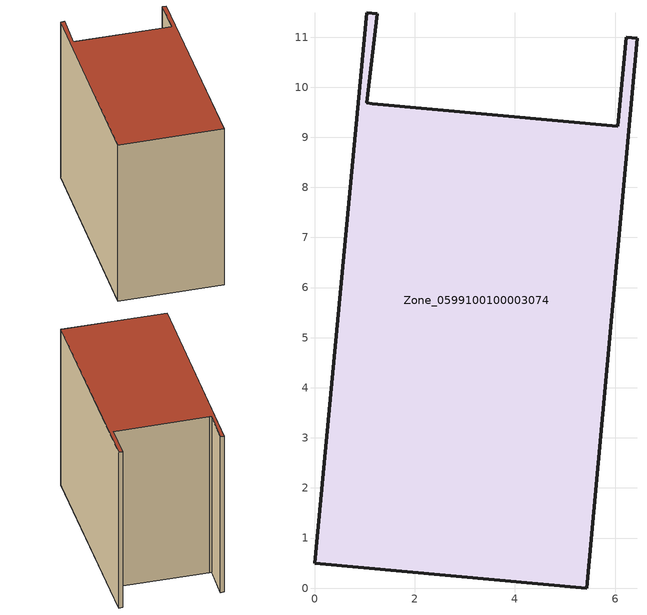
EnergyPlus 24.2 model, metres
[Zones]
Zone_0599100100003074
 floor ground (C_G): 1.04,11.48 1.25,11.47 1.05,9.69 1.15,9.67 6.06,9.22 6.23,11 6.44,10.98 5.44,0 0,0.49 z0
 wall outside (C_F): 5.44,0 6.44,10.98 6.23,11 6.06,9.22 1.15,9.67 1.05,9.69 1.25,11.47 1.04,11.48 0,0.49 5.44,0 z0:9.42
 roof outside (C_R): 1.25,11.47 1.04,11.48 0,0.49 5.44,0 6.44,10.98 6.23,11 6.06,9.22 1.15,9.67 1.05,9.69 z9.42
[BUILDING]
Pand.0599100100003074: North Axis=0; Terrain=City; Loads Convergence Tolerance Value=0.04; Temperature Convergence Tolerance Value=0.4; Solar Distribution=FullExterior; Maximum Number of Warmup Days=25; Minimum Number of Warmup Days=1
[Site:Location]
Rotterdam.The.Hague.AP_ZH_NLD Design_Conditions: Latitude=51.96; Longitude=4.45; Time Zone=1; Elevation=-4.5
[SITE:GROUNDTEMPERATURE:BUILDINGSURFACE]
18, 18, 18, 18, 18, 18, 18, 18, 18, 18, 18, 18
[MATERIAL] Thermal Absorptance=0.9; Solar Absorptance=0.7; Visible Absorptance=0.7
Name | Roughness | Thickness | Conductivity | Density | Specific Heat
G.TI.2006-2014 | MediumSmooth | 0.15 | 0.06 | 540 | 1210
F.TI.2006-2014 | Rough | 0.3 | 0.12 | 1920 | 840
R.TI.2006-2014 | MediumRough | 0.2 | 0.08 | 1500 | 1000
[CONSTRUCTION]
C_G: G.TI.2006-2014
C_F: F.TI.2006-2014
C_R: R.TI.2006-2014
[ZONE]
Zone_0599100100003074: Type=1; Multiplier=1; Ceiling Height=Autocalculate; Volume=Autocalculate; Floor Area=autocalculate; Part of Total Floor Area=Yes
[ZONEINFILTRATION:DESIGNFLOWRATE]
Infil_Zone_0599100100003074: Zone or ZoneList or Space or SpaceList=Zone_0599100100003074; Schedule=AlwaysOn; Design Flow Rate Calculation Method=Flow/Area; Flow Rate per Floor Area=0.0015; Constant Term Coefficient=1; Temperature Term Coefficient=0; Velocity Term Coefficient=0; Velocity Squared Term Coefficient=0
[HVACTEMPLATE:ZONE:IDEALLOADSAIRSYSTEM]
Zone_0599100100003074: Maximum Heating Supply Air Temperature=50; Minimum Cooling Supply Air Temperature=13; Maximum Heating Supply Air Humidity Ratio=0.0156; Minimum Cooling Supply Air Humidity Ratio=0.0077; Heating Limit=NoLimit; Cooling Limit=NoLimit; Dehumidification Control Type=ConstantSensibleHeatRatio; Cooling Sensible Heat Ratio=0.7; Dehumidification Setpoint=60; Humidification Control Type=None; Humidification Setpoint=30; Outdoor Air Method=None; Outdoor Air Flow Rate per Person=0.00944; Outdoor Air Flow Rate per Zone Floor Area=0; Outdoor Air Flow Rate per Zone=0; Demand Controlled Ventilation Type=None; Outdoor Air Economizer Type=NoEconomizer; Heat Recovery Type=None; Sensible Heat Recovery Effectiveness=0.7; Latent Heat Recovery Effectiveness=0.65
[ZONECONTROL:THERMOSTAT]
ThermostatControl_Zone_0599100100003074: Zone or ZoneList=Zone_0599100100003074; Control Type Schedule=DualSetpointControlType; Control 1=Thermostat_Zone_0599100100003074; Temperature Difference Between Cutout And Setpoint=0
[THERMOSTATSETPOINT:DUALSETPOINT]
Thermostat_Zone_0599100100003074: Heating Setpoint Temperature Schedule=HeatingSetpoint_Zone_0599100100003074; Cooling Setpoint Temperature Schedule=CoolingSetpoint_Zone_0599100100003074
[SCHEDULE:COMPACT]
HeatingSetpoint_Zone_0599100100003074: Through: 12/31, For: AllDays, Until: 24:00, 21
CoolingSetpoint_Zone_0599100100003074: Through: 12/31, For: AllDays, Until: 24:00, 24
DualSetpointControlType: Through: 12/31, For: AllDays, Until: 24:00, 4
AlwaysOn: Through: 12/31, For: AllDays, Until: 24:00, 1
